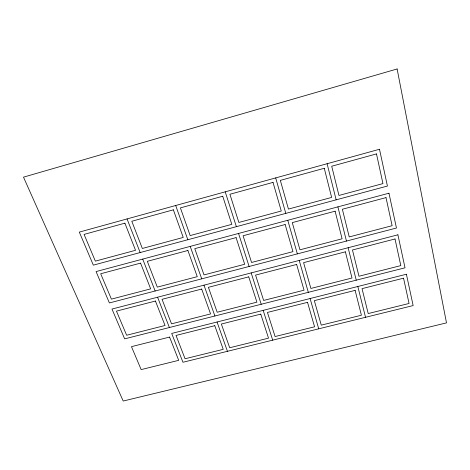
<?xml version="1.0" encoding="UTF-8"?>
<svg xmlns="http://www.w3.org/2000/svg" width="470" height="470" viewBox="0 0 470 470"><rect width="100%" height="100%" fill="white"/><g stroke="black" fill="none" stroke-linecap="round" stroke-linejoin="round"><path stroke-width="0.7" d="M127.059 218.926L140.166 252.549M142.721 259.099L155.159 291M157.579 297.216L169.4 327.525M175.692 205.508L187.841 239.729M190.209 246.392L201.73 278.845M203.974 285.167L214.913 315.987M217.046 321.997L227.451 351.302M225.224 191.836L236.381 226.675M238.549 233.455L249.118 266.478M251.18 272.911L261.214 304.255M263.165 310.365L272.706 340.157M275.69 177.907L285.801 213.38M287.775 220.283L297.357 253.888M299.22 260.433L308.314 292.317M310.088 298.532L318.725 328.824M327.102 163.719L336.144 199.838M337.901 206.871L346.461 241.075M348.129 247.737L356.242 280.173M357.823 286.494L365.531 317.297M397.115 68.967L23.5 177.149L123.205 401.033L446.5 322.884L397.115 68.967M379.502 149.26L79.307 232.104L93.336 265.145L387.421 186.05L379.502 149.26M124.891 223.168L84.077 234.407L95.363 261.132L135.536 250.304L124.891 223.168M173.365 209.826L131.8 221.264L142.34 248.466L183.235 237.438L173.365 209.826M222.733 196.237L180.404 207.887L190.162 235.576L231.804 224.349L222.733 196.237M273.029 182.389L229.906 194.263L238.86 222.445L281.266 211.012L273.029 182.389M324.271 168.284L280.332 180.38L288.445 209.074L331.638 197.429L324.271 168.284M376.488 153.907L331.714 166.233L338.952 195.455L382.95 183.594L376.488 153.907M388.96 193.205L96.074 271.578L109.392 302.944L396.457 228.026L388.96 193.205M140.565 263.118L100.692 273.763L111.408 299.132L150.664 288.862L140.565 263.118M187.9 250.487L147.316 261.32L157.315 287.123L197.265 276.677L187.9 250.487M236.087 237.62L194.774 248.648L204.027 274.903L244.682 264.269L236.087 237.62M285.149 224.525L243.084 235.752L251.567 262.471L292.951 251.644L285.149 224.525M335.116 211.189L292.275 222.621L299.96 249.811L342.089 238.789L335.116 211.189M386.005 197.606L342.372 209.25L349.228 236.921L392.121 225.7L386.005 197.606M397.914 234.806L111.989 309.054L124.644 338.864L405.022 267.812L397.914 234.806M155.441 301.035L116.472 311.128L126.647 335.245L165.041 325.493L155.441 301.035M201.689 289.056L162.038 299.325L171.532 323.842L210.578 313.925L201.689 289.056M248.748 276.865L208.404 287.317L217.187 312.245L256.908 302.157L248.748 276.865M296.641 264.457L255.58 275.091L263.629 300.447L304.043 290.184L296.641 264.457M345.385 251.826L303.591 262.654L310.882 288.445L352.001 278.005L345.385 251.826M395.012 238.971L352.465 249.993L358.963 276.237L400.81 265.603L395.012 238.971M406.403 274.239L171.703 333.436L182.942 362.264L413.148 305.571L406.403 274.239M169.576 337.066L131.465 346.654L141.153 369.602L178.706 360.331L169.576 337.066M214.784 325.687L176.027 335.439L185.062 358.763L223.238 349.339L214.784 325.687M260.768 314.119L221.346 324.036L229.701 347.741L268.523 338.159L260.768 314.119M307.539 302.351L267.442 312.438L275.091 336.538L314.571 326.797L307.539 302.351M355.126 290.378L314.33 300.641L321.257 325.146L361.412 315.235L355.126 290.378M403.554 278.193L362.035 288.639L368.21 313.555L409.059 303.473L403.554 278.193"/></g></svg>
